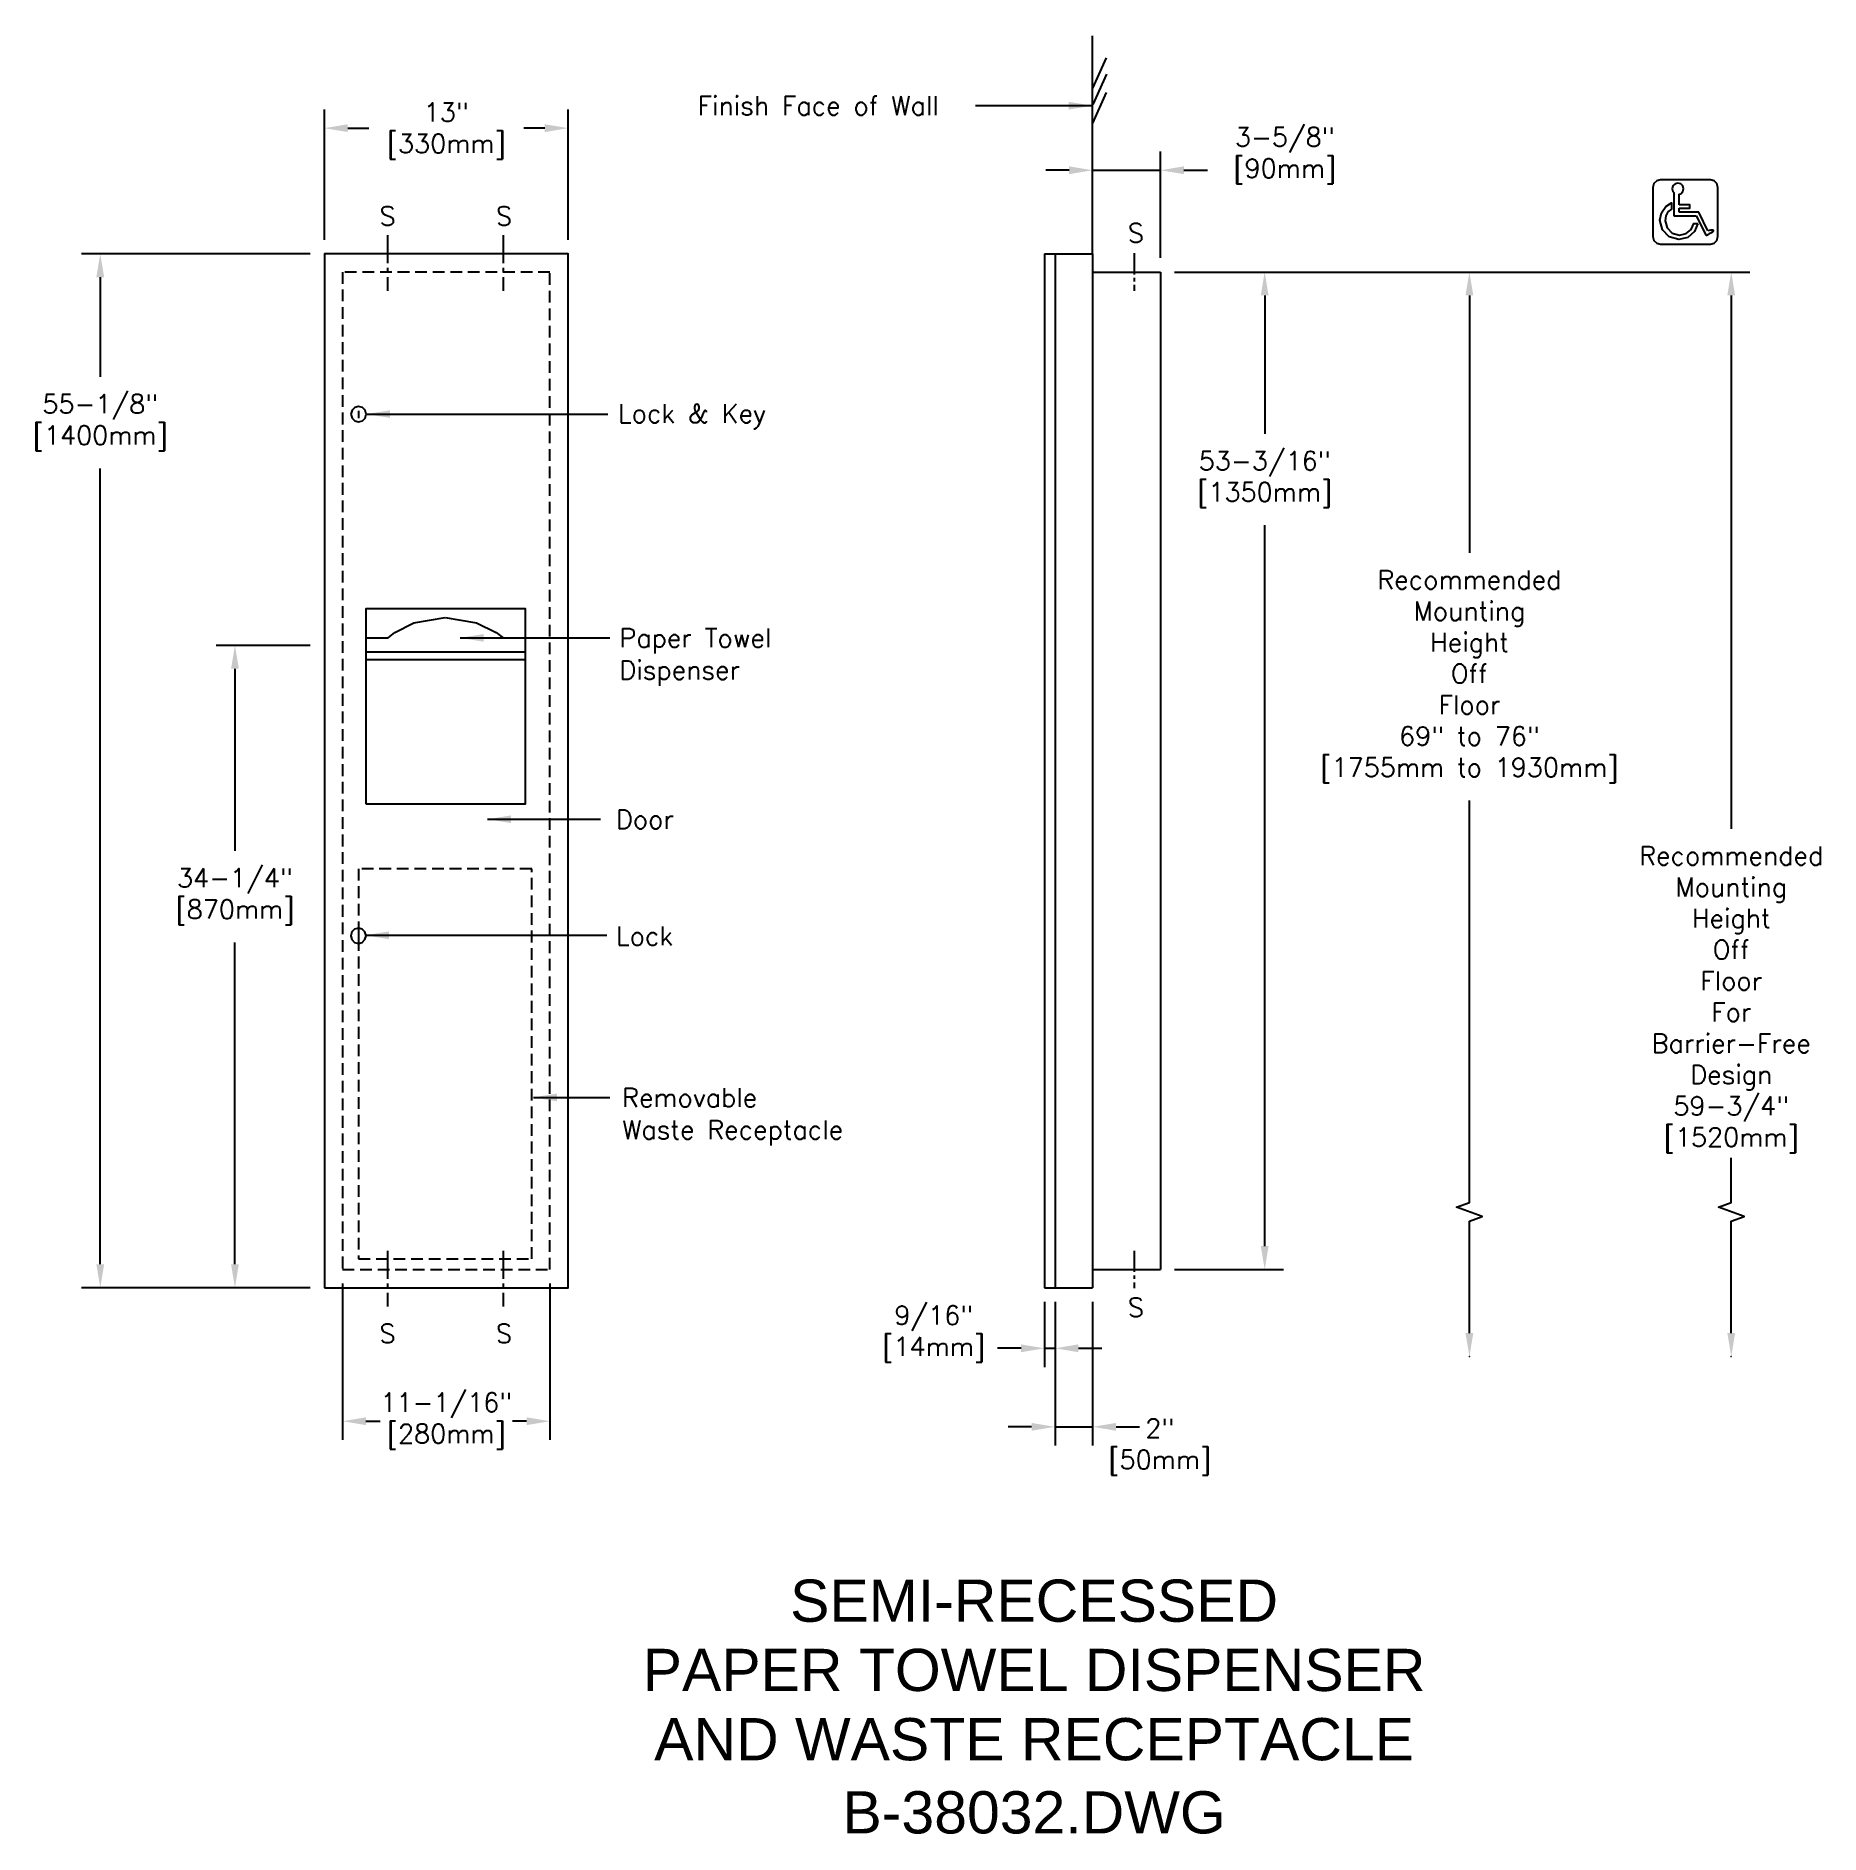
# Model space of a CAD drawing. Extents: x 6.4 to 101.6, y 3.8 to 99.6.
import ezdxf
from ezdxf.enums import TextEntityAlignment as Align

# ---------------------------------------------------------------- set-up
doc = ezdxf.new("R2010")
doc.units = 0
doc.header["$MEASUREMENT"] = 0
doc.header["$PDMODE"] = 35
doc.header["$PDSIZE"] = 0.000315
doc.linetypes.add('CENTER2', pattern=[1.125, 0.75, -0.125, 0.125, -0.125])
doc.linetypes.add('HIDDEN2', pattern=[0.1875, 0.125, -0.0625])
doc.layers.get('0').update_dxf_attribs({"linetype": 'CONTINUOUS'})
doc.layers.get('DEFPOINTS').update_dxf_attribs({"linetype": 'CONTINUOUS'})
for name, color, linetype in [('DETAIL', 4, 'CONTINUOUS'), ('DIM', 1, 'CONTINUOUS'), ('TEXT', 2, 'CONTINUOUS')]:
    doc.layers.add(name, color=color, linetype=linetype)
doc.styles.add('ARIAL_5', font='ARIAL.TTF', dxfattribs={"height": 5})
doc.styles.add('DIM_S_8', font='simplex.shx', dxfattribs={"height": 1})
doc.dimstyles.new('DIM_S_7', dxfattribs={"dimtxt": 0.12, "dimasz": 1.25, "dimexe": 1, "dimexo": 0.75, "dimgap": 0.75, "dimtad": 1, "dimtih": 1, "dimtoh": 1, "dimdec": 4, "dimrnd": 0.0625, "dimzin": 0, "dimtxsty": 'DIM_S_8', "dimcen": 0.09375, "dimaunit": 1, "dimazin": 3, "dimtfac": 1, "dimtdec": 4, "dimtofl": 0, "dimtmove": 0, "dimatfit": 3, "dimtolj": 1, "dimtzin": 0})

# ---------------------------------------------------------------- blocks, each defined once
blk = doc.blocks.new('*D0')
at = {"color": 0, "linetype": 'BYBLOCK'}
for p, q in [((114.18, 88.025), (101.98, 88.025)), ((102.98, 86.775), (102.98, 81.463)), ((102.98, 34.15), (102.98, 76.582)), ((114.18, 32.9), (101.98, 32.9))]:
    blk.add_line(p, q, dxfattribs=at)
for points in [[(102.772, 86.775), (103.189, 86.775), (102.98, 88.025)], [(102.772, 34.15), (103.189, 34.15), (102.98, 32.9)]]:
    blk.add_solid(points, dxfattribs=at)
at = {"layer": 'DEFPOINTS', "color": 0, "linetype": 'BYBLOCK'}
for p in [(114.93, 88.025), (102.98, 32.9), (114.93, 32.9)]:
    blk.add_point(p, dxfattribs=at)
at = {"color": 0, "linetype": 'BYBLOCK', "insert": (102.98, 79.022), "char_height": 1, "attachment_point": 5, "style": 'DIM_S_8'}
blk.add_mtext('\\A1;55-1/8"\\P[1400mm]', dxfattribs=at)
blk = doc.blocks.new('*D1')
at = {"color": 0, "linetype": 'BYBLOCK'}
for p, q in [((114.18, 67.15), (109.162, 67.15)), ((110.162, 65.9), (110.162, 56.188)), ((110.162, 34.15), (110.162, 51.307)), ((114.18, 32.9), (109.162, 32.9))]:
    blk.add_line(p, q, dxfattribs=at)
for points in [[(109.953, 65.9), (110.37, 65.9), (110.162, 67.15)], [(109.953, 34.15), (110.37, 34.15), (110.162, 32.9)]]:
    blk.add_solid(points, dxfattribs=at)
at = {"layer": 'DEFPOINTS', "color": 0, "linetype": 'BYBLOCK'}
for p in [(110.162, 67.15), (114.93, 67.15), (114.93, 32.9)]:
    blk.add_point(p, dxfattribs=at)
at = {"color": 0, "linetype": 'BYBLOCK', "insert": (110.162, 53.748), "char_height": 1, "attachment_point": 5, "style": 'DIM_S_8'}
blk.add_mtext('\\A1;34-1/4"\\P[870mm]', dxfattribs=at)
blk = doc.blocks.new('*D2')
at = {"color": 0, "linetype": 'BYBLOCK'}
for p, q in [((114.93, 88.775), (114.93, 95.726)), ((127.93, 88.775), (127.93, 95.726)), ((116.18, 94.726), (117.299, 94.726)), ((126.68, 94.726), (125.561, 94.726))]:
    blk.add_line(p, q, dxfattribs=at)
for points in [[(116.18, 94.934), (116.18, 94.517), (114.93, 94.726)], [(126.68, 94.934), (126.68, 94.517), (127.93, 94.726)]]:
    blk.add_solid(points, dxfattribs=at)
at = {"layer": 'DEFPOINTS', "color": 0, "linetype": 'BYBLOCK'}
for p in [(127.93, 94.726), (114.93, 88.025), (127.93, 88.025)]:
    blk.add_point(p, dxfattribs=at)
at = {"color": 0, "linetype": 'BYBLOCK', "insert": (121.43, 94.574), "char_height": 1, "attachment_point": 5, "style": 'DIM_S_8'}
blk.add_mtext('\\A1;13"\\P[330mm]', dxfattribs=at)
blk = doc.blocks.new('*D3')
at = {"color": 0, "linetype": 'BYBLOCK'}
for p, q in [((115.898, 33.118), (115.898, 24.781)), ((126.961, 33.118), (126.961, 24.781)), ((117.148, 25.781), (117.898, 25.781)), ((125.711, 25.781), (124.961, 25.781))]:
    blk.add_line(p, q, dxfattribs=at)
for points in [[(117.148, 25.989), (117.148, 25.573), (115.898, 25.781)], [(125.711, 25.989), (125.711, 25.573), (126.961, 25.781)]]:
    blk.add_solid(points, dxfattribs=at)
at = {"layer": 'DEFPOINTS', "color": 0, "linetype": 'BYBLOCK'}
for p in [(115.898, 33.868), (126.961, 33.868), (126.961, 25.781)]:
    blk.add_point(p, dxfattribs=at)
at = {"color": 0, "linetype": 'BYBLOCK', "insert": (121.43, 25.786), "char_height": 1, "attachment_point": 5, "style": 'DIM_S_8'}
blk.add_mtext('\\A1;11-1/16"\\P[280mm]', dxfattribs=at)
blk = doc.blocks.new('*D4')
at = {"color": 0, "linetype": 'BYBLOCK'}
for p, q in [((153.329, 32.15), (153.329, 28.669)), ((153.892, 32.15), (153.892, 28.669)), ((152.079, 29.669), (150.829, 29.669)), ((153.329, 29.669), (153.892, 29.669)), ((155.142, 29.669), (156.392, 29.669))]:
    blk.add_line(p, q, dxfattribs=at)
for points in [[(152.079, 29.878), (152.079, 29.461), (153.329, 29.669)], [(155.142, 29.878), (155.142, 29.461), (153.892, 29.669)]]:
    blk.add_solid(points, dxfattribs=at)
at = {"layer": 'DEFPOINTS', "color": 0, "linetype": 'BYBLOCK'}
for p in [(153.329, 32.9), (153.892, 32.9), (153.892, 29.669)]:
    blk.add_point(p, dxfattribs=at)
at = {"color": 0, "linetype": 'BYBLOCK', "insert": (147.421, 30.433), "char_height": 1, "attachment_point": 5, "style": 'DIM_S_8'}
blk.add_mtext('\\A1;9/16"\\P[14mm]', dxfattribs=at)
blk = doc.blocks.new('*D5')
at = {"color": 0, "linetype": 'BYBLOCK'}
for p, q in [((153.892, 32.15), (153.892, 24.482)), ((155.892, 32.15), (155.892, 24.482)), ((152.642, 25.482), (151.392, 25.482)), ((153.892, 25.482), (155.892, 25.482)), ((157.142, 25.482), (158.392, 25.482))]:
    blk.add_line(p, q, dxfattribs=at)
for points in [[(152.642, 25.69), (152.642, 25.274), (153.892, 25.482)], [(157.142, 25.69), (157.142, 25.274), (155.892, 25.482)]]:
    blk.add_solid(points, dxfattribs=at)
at = {"layer": 'DEFPOINTS', "color": 0, "linetype": 'BYBLOCK'}
for p in [(153.892, 32.9), (155.892, 32.9), (155.892, 25.482)]:
    blk.add_point(p, dxfattribs=at)
at = {"color": 0, "linetype": 'BYBLOCK', "insert": (159.475, 24.405), "char_height": 1, "attachment_point": 5, "style": 'DIM_S_8'}
blk.add_mtext('\\A1;2"\\P[50mm]', dxfattribs=at)
blk = doc.blocks.new('*D6')
at = {"color": 0, "linetype": 'BYBLOCK'}
for p, q in [((155.892, 88.775), (155.892, 93.482)), ((159.517, 87.806), (159.517, 93.482)), ((154.642, 92.482), (153.392, 92.482)), ((155.892, 92.482), (159.517, 92.482)), ((160.767, 92.482), (162.017, 92.482))]:
    blk.add_line(p, q, dxfattribs=at)
for points in [[(154.642, 92.691), (154.642, 92.274), (155.892, 92.482)], [(160.767, 92.691), (160.767, 92.274), (159.517, 92.482)]]:
    blk.add_solid(points, dxfattribs=at)
at = {"layer": 'DEFPOINTS', "color": 0, "linetype": 'BYBLOCK'}
for p in [(159.517, 92.482), (155.892, 88.025), (159.517, 87.056)]:
    blk.add_point(p, dxfattribs=at)
at = {"color": 0, "linetype": 'BYBLOCK', "insert": (166.141, 93.253), "char_height": 1, "attachment_point": 5, "style": 'DIM_S_8'}
blk.add_mtext('\\A1;3-5/8"\\P[90mm]', dxfattribs=at)
blk = doc.blocks.new('*D7')
at = {"color": 0, "linetype": 'BYBLOCK'}
for p, q in [((160.267, 87.056), (166.07, 87.056)), ((165.07, 85.806), (165.07, 78.434)), ((165.07, 35.119), (165.07, 73.553)), ((160.267, 33.869), (166.07, 33.869))]:
    blk.add_line(p, q, dxfattribs=at)
for points in [[(164.862, 85.806), (165.278, 85.806), (165.07, 87.056)], [(164.862, 35.119), (165.278, 35.119), (165.07, 33.869)]]:
    blk.add_solid(points, dxfattribs=at)
at = {"layer": 'DEFPOINTS', "color": 0, "linetype": 'BYBLOCK'}
for p in [(159.517, 87.056), (159.517, 33.869), (165.07, 33.869)]:
    blk.add_point(p, dxfattribs=at)
at = {"color": 0, "linetype": 'BYBLOCK', "insert": (165.07, 75.993), "char_height": 1, "attachment_point": 5, "style": 'DIM_S_8'}
blk.add_mtext('\\A1;53-3/16"\\P[1350mm]', dxfattribs=at)

msp = doc.modelspace()

# ---------------------------------------------------------------- linework, layer by layer
at = {"layer": 'DEFPOINTS', "color": 0, "linetype": 'BYBLOCK'}
msp.add_point((66.39943, 87.05614), dxfattribs=at)
msp.add_point((66.39943, 87.05614), dxfattribs=at)
at = {"layer": 'DETAIL', "linetype": 'CONTINUOUS'}
for p, q in [((62.77443, 88.02521), (62.77443, 99.64186)), ((95.09543, 90.24702), (94.04508, 90.24702)), ((95.58351, 89.25752), (95.09543, 90.24702)), ((95.49073, 89.01113), (95.66219, 89.09802)), ((95.66219, 89.09802), (95.65864, 89.10522)), ((60.21193, 88.02521), (62.77443, 88.02521)), ((60.21193, 88.02521), (60.21193, 32.89957)), ((60.77443, 88.02521), (60.77443, 32.89957)), ((62.77443, 88.02521), (62.77443, 32.89957)), ((62.77443, 87.05614), (66.39943, 87.05614)), ((66.39943, 87.05614), (66.39943, 33.86864)), ((62.77443, 33.86864), (66.39943, 33.86864)), ((60.21193, 32.89957), (62.77443, 32.89957))]:
    msp.add_line(p, q, dxfattribs=at)
at = {"layer": 'DETAIL', "linetype": 'HIDDEN2', "ltscale": 5}
for p, q in [((32.86735, 55.24084), (23.62958, 55.24084)), ((23.62958, 55.24084), (23.62958, 34.43766)), ((32.86735, 34.43766), (32.86735, 55.24084)), ((23.62958, 34.43766), (32.86735, 34.43766))]:
    msp.add_line(p, q, dxfattribs=at)
at = {"layer": 'DETAIL', "linetype": 'CONTINUOUS'}
for points in [[(63.50216, 98.48368), (62.77443, 96.85659)], [(63.52351, 97.60601), (62.7957, 95.97858)], [(63.50216, 96.62087), (62.77443, 94.99378)], [(94.04508, 91.20667), (94.14136, 91.23259), (94.25119, 91.342), (94.29299, 91.49594), (94.25119, 91.64974), (94.14136, 91.75905), (93.98688, 91.80065), (93.83235, 91.75905), (93.72257, 91.64974), (93.68082, 91.49594), (93.72257, 91.342), (93.77041, 91.29432)], [(93.77041, 91.29432), (93.77041, 90.05538)], [(94.04508, 90.64384), (94.04508, 91.20667)], [(94.04508, 90.45219), (94.62226, 90.45219), (94.62226, 90.64384), (94.04508, 90.64384)], [(94.04508, 90.24702), (94.04508, 90.45219)], [(93.77041, 90.05538), (94.04508, 90.05538)], [(94.04508, 90.05538), (94.95739, 90.05538)], [(94.95739, 90.05538), (95.49073, 89.01113)], [(95.65864, 89.10522), (95.78016, 89.15613), (95.85801, 89.21224), (95.87614, 89.26309), (95.82571, 89.29274), (95.71989, 89.29055), (95.58351, 89.25752)], [(23.63943, 79.88441), (23.4331, 79.82861), (23.28645, 79.68194), (23.23065, 79.47554)], [(23.63124, 79.66288), (23.63124, 79.2561)], [(24.04796, 79.47554), (23.99216, 79.68194), (23.8456, 79.82861), (23.63943, 79.88441)], [(23.23065, 79.47554), (23.28645, 79.26921), (23.4331, 79.12256), (23.63943, 79.06676)], [(23.63943, 79.06676), (23.8456, 79.12256), (23.99216, 79.26921), (24.04796, 79.47554)], [(25.21549, 67.55636), (25.56593, 67.83391), (26.59191, 68.34938), (28.25541, 68.62694)], [(28.25541, 68.62694), (29.92989, 68.34938), (30.97647, 67.83391), (31.33804, 67.55636)], [(24.01676, 67.55636), (25.21549, 67.55636)], [(31.33804, 67.55636), (32.537, 67.55636)], [(32.537, 66.78539), (24.01676, 66.78539)], [(24.01676, 66.40026), (32.537, 66.40026)], [(23.63124, 51.913), (23.63124, 51.48495)]]:
    msp.add_lwpolyline(points, dxfattribs=at)
for points in [[(95.71789, 88.54198), (95.9225, 88.59711), (96.06781, 88.74194), (96.12309, 88.94564), (96.12309, 91.56943), (96.06781, 91.7732), (95.9225, 91.91795), (95.71789, 91.97301), (93.06135, 91.97301), (92.85685, 91.91795), (92.71148, 91.7732), (92.65615, 91.56943), (92.65615, 88.94564), (92.71148, 88.74194), (92.85685, 88.59711), (93.06135, 88.54198)], [(95.05543, 89.64399), (94.87054, 89.20785), (94.51458, 88.9048), (94.04418, 88.79126), (93.52686, 88.93069), (93.15906, 89.29702), (93.01906, 89.81231), (93.11263, 90.20766), (93.34588, 90.54149), (93.64761, 90.74278), (93.65058, 90.41012), (93.44647, 90.2613), (93.33451, 90.05797), (93.30036, 89.79091), (93.40534, 89.40452), (93.6812, 89.1298), (94.06925, 89.02524), (94.42191, 89.10683), (94.68885, 89.32749), (94.82763, 89.65102)], [(21.81216, 32.89957), (34.81216, 32.89957), (34.81216, 88.02521), (21.81216, 88.02521)], [(24.01676, 58.69171), (32.537, 58.69171), (32.537, 69.09783), (24.01676, 69.09783)], [(23.62569, 51.25849), (23.83209, 51.31436), (23.97876, 51.46111), (24.03456, 51.66736), (23.97876, 51.8737), (23.83209, 52.02032), (23.62569, 52.07612), (23.41954, 52.02032), (23.27302, 51.8737), (23.21724, 51.66736), (23.27302, 51.46111), (23.41954, 51.31436)], [(23.62569, 51.25849), (23.83209, 51.31436), (23.97876, 51.46111), (24.03456, 51.66736), (23.97876, 51.8737), (23.83209, 52.02032), (23.62569, 52.07612), (23.41954, 52.02032), (23.27302, 51.8737), (23.21724, 51.66736), (23.27302, 51.46111), (23.41954, 51.31436)]]:
    msp.add_lwpolyline(points, close=True, dxfattribs=at)
at = {"layer": 'DETAIL', "linetype": 'CENTER2', "ltscale": 2}
for points in [[(25.17254, 89.02521), (25.17254, 86.05646)], [(31.33804, 89.02521), (31.33804, 86.05646)], [(25.17254, 34.86832), (25.17254, 31.89957)], [(31.33804, 34.86832), (31.33804, 31.89957)]]:
    msp.add_lwpolyline(points, dxfattribs=at)
at = {"layer": 'DETAIL', "linetype": 'CENTER2', "ltscale": 1.5}
for points in [[(65.00055, 88.05614), (65.00055, 86.05614)], [(65.00055, 34.86864), (65.00055, 32.86864)]]:
    msp.add_lwpolyline(points, dxfattribs=at)
at = {"layer": 'DETAIL', "linetype": 'HIDDEN2', "ltscale": 5}
msp.add_lwpolyline([(22.78091, 33.86832), (33.84341, 33.86832), (33.84341, 87.05646), (22.78091, 87.05646)], close=True, dxfattribs=at)
at = {"layer": 'DIM', "linetype": 'CONTINUOUS'}
for p, q in [((67.14943, 87.05614), (97.82963, 87.05614)), ((67.14943, 87.05614), (83.86857, 87.05614)), ((82.86857, 85.80614), (82.86857, 72.08832)), ((96.82963, 85.80614), (96.82963, 57.37053)), ((82.86857, 37.44895), (82.86857, 58.87403)), ((96.82963, 37.44895), (96.82963, 39.15624)), ((82.86857, 30.48319), (82.86857, 36.44895)), ((96.82963, 30.48319), (96.82963, 36.44895))]:
    msp.add_line(p, q, dxfattribs=at)
for points in [[(82.86857, 30.79569), (82.86857, 36.44895), (83.55544, 36.69895), (82.18171, 37.19895), (82.86857, 37.44895), (82.86857, 41.87362)], [(96.82963, 30.79569), (96.82963, 36.44895), (97.5165, 36.69895), (96.14276, 37.19895), (96.82963, 37.44895), (96.82963, 39.81942)]]:
    msp.add_lwpolyline(points, dxfattribs=at)
for p in [(82.86857, 29.23319), (96.82963, 29.23319)]:
    msp.add_point(p, dxfattribs=at)
for points in [[(82.66024, 85.80614), (83.07691, 85.80614), (82.86857, 87.05614)], [(96.6213, 85.80614), (97.03796, 85.80614), (96.82963, 87.05614)], [(82.66024, 30.48319), (83.07691, 30.48319), (82.86857, 29.23319)], [(96.6213, 30.48319), (97.03796, 30.48319), (96.82963, 29.23319)]]:
    msp.add_solid(points, dxfattribs=at)

# ---------------------------------------------------------------- texts
at = {"layer": 'DIM', "linetype": 'CONTINUOUS', "style": 'DIM_S_8'}
for s, p in [('Finish Face of Wall', (41.71294, 95.42298)), ('S', (24.75121, 89.53947)), ('S', (30.96336, 89.53947)), ('S', (64.65532, 88.63527)), ('Lock & Key', (37.47017, 79.01378)), ('Paper Towel', (37.54585, 67.0457)), ('Dispenser', (37.54585, 65.33141)), ('Door', (37.36218, 57.37477)), ('Lock', (37.36218, 51.15781)), ('Removable', (37.68797, 42.53663)), ('Waste Receptacle', (37.68797, 40.82234)), ('S', (64.65532, 31.34982)), ('S', (24.75121, 29.95341)), ('S', (30.96336, 29.95341))]:
    msp.add_text(s, height=1, dxfattribs=at).set_placement(p)
at = {"layer": 'DIM', "linetype": 'CONTINUOUS', "char_height": 1, "attachment_point": 5, "style": 'DIM_S_8'}
for s, insert in [('\\A1;Recommended\\PMounting\\PHeight\\POff\\PFloor\\P69" to 76"\\P[1755mm to 1930mm]', (82.86857, 65.48117)), ('\\A1;Recommended\\PMounting\\PHeight\\POff\\PFloor\\PFor\\PBarrier-Free\\PDesign\\P59-3/4"\\P[1520mm]', (96.82963, 48.26338))]:
    msp.add_mtext(s, dxfattribs=dict(at, insert=insert))
at = {"layer": 'TEXT', "style": 'ARIAL_5'}
for s, p in [('SEMI-RECESSED', (59.65702, 15.08905)), ('PAPER TOWEL DISPENSER', (59.65702, 11.39559)), ('AND WASTE RECEPTACLE', (59.65702, 7.70212)), ('B-38032.DWG', (59.65702, 3.80179))]:
    msp.add_text(s, height=2.25, dxfattribs=at).set_placement(p, align=Align.CENTER)

# ---------------------------------------------------------------- dimensions: what is measured, and where the dimension line sits
at = {"layer": 'DIM', "linetype": 'CONTINUOUS'}
for base, p1, p2, text, picture, middle in [((34.81216, 94.72559), (21.81216, 88.02521), (34.81216, 88.02521), '13"\\P[330mm]', '*D2', (28.31216, 94.57436)), ((66.39943, 92.48227), (62.77443, 88.02521), (66.39943, 87.05614), '3-5/8"\\P[90mm]', '*D6', (73.02306, 93.25258)), ((33.84341, 25.78109), (22.78091, 33.86832), (33.84341, 33.86832), '11-1/16"\\P[280mm]', '*D3', (28.31216, 25.78609)), ((60.77443, 29.6695), (60.21193, 32.89957), (60.77443, 32.89957), '9/16"\\P[14mm]', '*D4', (54.3031, 30.43276)), ((62.77443, 25.48198), (60.77443, 32.89957), (62.77443, 32.89957), '2"\\P[50mm]', '*D5', (66.35721, 24.40523))]:
    dim = msp.add_linear_dim(base=base, p1=p1, p2=p2, text=text, dimstyle='DIM_S_7', override={"dimpost": '\\X'}, dxfattribs=at)
    dim.commit()
    dim.dimension.update_dxf_attribs({"geometry": picture, "text_midpoint": middle, "dimtype": 160, "insert": (-93.11749, 0)})
for base, p1, p2, text, picture, middle in [((9.86276, 32.89957), (21.81216, 88.02521), (21.81216, 32.89957), '55-1/8"\\P[1400mm]', '*D0', (9.86276, 79.02239)), ((71.9526, 33.86864), (66.39943, 87.05614), (66.39943, 33.86864), '53-3/16"\\P[1350mm]', '*D7', (71.9526, 75.99309)), ((17.04424, 67.14957), (21.81216, 32.89957), (21.81216, 67.14957), '34-1/4"\\P[870mm]', '*D1', (17.04424, 53.74773))]:
    dim = msp.add_linear_dim(base=base, p1=p1, p2=p2, angle=90, text=text, dimstyle='DIM_S_7', override={"dimpost": '\\X'}, dxfattribs=at)
    dim.commit()
    dim.dimension.update_dxf_attribs({"geometry": picture, "text_midpoint": middle, "dimtype": 160, "insert": (-93.11749, 0)})

# ---------------------------------------------------------------- leaders
for points in [[(62.75772, 95.92396), (56.52815, 95.92396)], [(24.05752, 79.48082), (36.9261, 79.48082)], [(29.05231, 67.54865), (37.03409, 67.54865)], [(30.51836, 57.87773), (36.54541, 57.87773)], [(24.00262, 51.69025), (36.8712, 51.69025)], [(32.96406, 43.04588), (37.03639, 43.04588)]]:
    msp.add_leader(points, dimstyle='DIM_S_7', dxfattribs=at)

doc.saveas('drawing.dxf')
